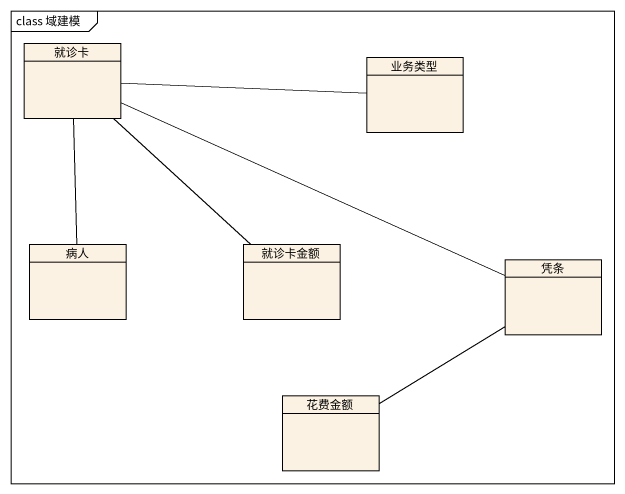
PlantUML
@startuml
mainframe class 域建模
hide circle
hide empty members
class 就诊卡
class 业务类型
class 病人
class 就诊卡金额
class 凭条
class 花费金额
就诊卡 -right- 业务类型
就诊卡 -- 就诊卡金额
就诊卡 -right- 凭条
病人 -up- 就诊卡
凭条 -- 花费金额
@enduml
